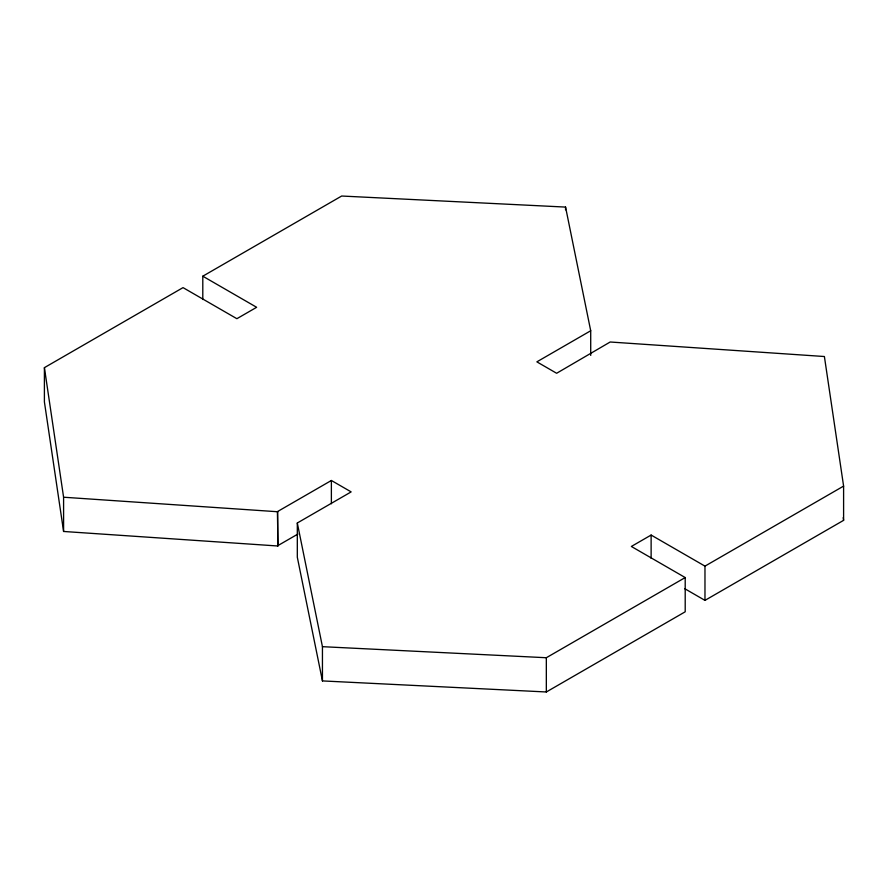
<?xml version="1.0" encoding="UTF-8"?>
<svg xmlns="http://www.w3.org/2000/svg" width="888" height="888" viewBox="0 0 888 888"><rect width="100%" height="100%" fill="white"/><g stroke="black" fill="none" stroke-linecap="round" stroke-linejoin="round"><path stroke-width="1.33" d="M277.855 545.998L277.533 511.566L277.855 545.998L63.592 531.468L44.4 401.898L44.4 367.654L183.028 287.623L236.874 318.703L256.643 307.292L202.797 276.201L202.797 299.489M202.797 276.201L341.669 196.026L565.556 207.082L590.709 330.758L590.72 355.422M277.533 511.566L331.379 480.486L351.149 491.897L297.314 522.988L297.314 557.231L322.444 680.918L546.331 691.974L685.203 611.799L685.203 577.555L631.357 546.464L651.126 535.053L704.972 566.133L843.6 486.102L824.397 356.521L610.178 342.002L556.632 373.271L536.863 361.849L590.709 330.758M277.533 545.809L297.88 534.065M297.314 522.988L322.444 646.675L546.331 657.731L685.203 577.555M684.637 588.633L704.972 600.377L843.6 520.346L843.6 486.102M44.4 367.654L63.592 497.225L277.855 511.754M843.2 517.615L843.6 520.346M704.972 566.133L704.972 600.377M651.126 535.053L651.126 558.33M565.556 207.082L565.556 209.823M546.331 657.731L546.331 691.974M331.379 480.486L331.379 503.774M322.444 646.675L322.444 680.918M63.592 497.225L63.592 531.468"/></g></svg>
